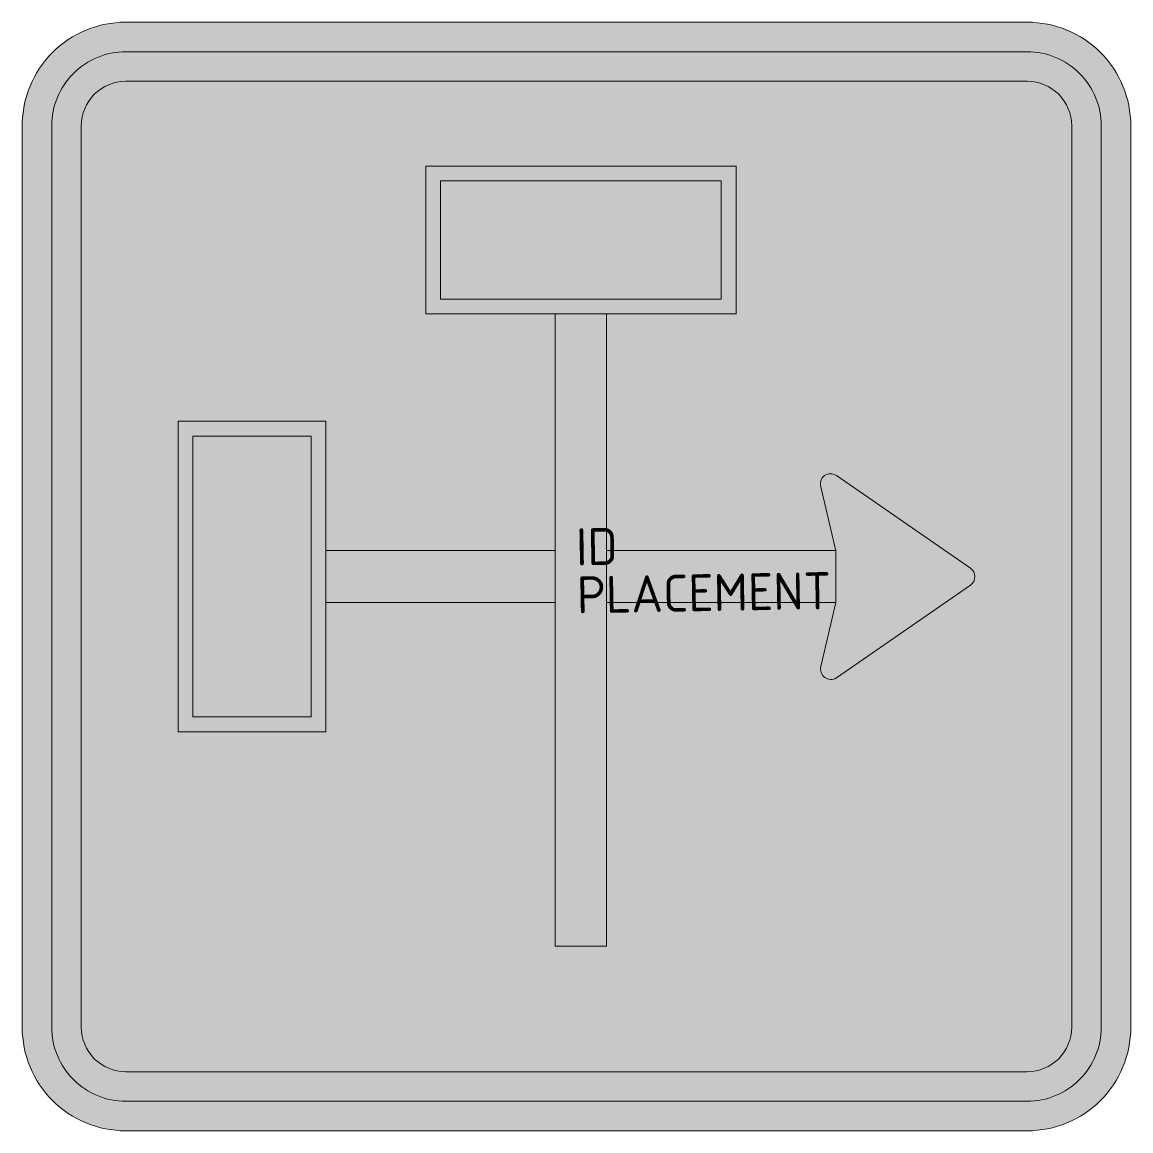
# Model space of a CAD drawing. Extents: x -3.75 to 3.75, y -3.75 to 3.75.
import ezdxf
from ezdxf.enums import TextEntityAlignment as Align

# ---------------------------------------------------------------- set-up
doc = ezdxf.new("R2010")
doc.units = 0
doc.styles.add('NLCS-ISO', font='NLCS-ISO.ttf', dxfattribs={"height": 0.25})

msp = doc.modelspace()

# ---------------------------------------------------------------- hatches: boundary and pattern name
at = {"true_color": 0x005b8c}
h = msp.add_hatch(color=146, dxfattribs=at)
h.dxf.hatch_style = 1
edge = h.paths.add_edge_path()
edge.add_line((-3.75, 3.05), (-3.75, -3.05))
edge.add_arc((-3.05, -3.05), 0.7, 180, 270)
edge.add_line((-3.05, -3.75), (0, -3.75))
edge.add_line((0, -3.75), (0, -3.55))
edge.add_line((0, -3.55), (-3.05, -3.55))
edge.add_arc((-3.05, -3.05), 0.5, 180, 270, ccw=False)
edge.add_line((-3.55, -3.05), (-3.55, 3.05))
edge.add_arc((-3.05, 3.05), 0.5, 90, 180, ccw=False)
edge.add_line((-3.05, 3.55), (0, 3.55))
edge.add_line((0, 3.55), (0, 3.75))
edge.add_line((0, 3.75), (-3.05, 3.75))
edge.add_arc((-3.05, 3.05), 0.7, 90, 180)
h = msp.add_hatch(color=146, dxfattribs=at)
h.dxf.hatch_style = 1
edge = h.paths.add_edge_path()
edge.add_line((3.75, 3.05), (3.75, -3.05))
edge.add_arc((3.05, -3.05), 0.7, 270, 360, ccw=False)
edge.add_line((3.05, -3.75), (0, -3.75))
edge.add_line((0, -3.75), (0, -3.55))
edge.add_line((0, -3.55), (3.05, -3.55))
edge.add_arc((3.05, -3.05), 0.5, 270, 360)
edge.add_line((3.55, -3.05), (3.55, 3.05))
edge.add_arc((3.05, 3.05), 0.5, 360, 450)
edge.add_line((3.05, 3.55), (0, 3.55))
edge.add_line((0, 3.55), (0, 3.75))
edge.add_line((0, 3.75), (3.05, 3.75))
edge.add_arc((3.05, 3.05), 0.7, 360, 450, ccw=False)
at = {"true_color": 0xf1f0ea}
h = msp.add_hatch(color=7, dxfattribs=at)
h.dxf.hatch_style = 1
edge = h.paths.add_edge_path()
edge.add_arc((-3.05, -3.05), 0.3, 180, 270, ccw=False)
edge.add_line((-3.35, -3.05), (-3.35, 3.05))
edge.add_arc((-3.05, 3.05), 0.3, 90, 180, ccw=False)
edge.add_line((-3.05, 3.35), (0, 3.35))
edge.add_line((0, 3.35), (0, 3.55))
edge.add_line((0, 3.55), (-3.05, 3.55))
edge.add_arc((-3.05, 3.05), 0.5, 90, 180)
edge.add_line((-3.55, 3.05), (-3.55, -3.05))
edge.add_arc((-3.05, -3.05), 0.5, 180, 270)
edge.add_line((-3.05, -3.55), (0, -3.55))
edge.add_line((0, -3.55), (0, -3.35))
edge.add_line((0, -3.35), (-3.05, -3.35))
h = msp.add_hatch(color=7, dxfattribs=at)
h.dxf.hatch_style = 1
edge = h.paths.add_edge_path()
edge.add_arc((3.05, -3.05), 0.3, 270, 360)
edge.add_line((3.35, -3.05), (3.35, 3.05))
edge.add_arc((3.05, 3.05), 0.3, 360, 450)
edge.add_line((3.05, 3.35), (0, 3.35))
edge.add_line((0, 3.35), (0, 3.55))
edge.add_line((0, 3.55), (3.05, 3.55))
edge.add_arc((3.05, 3.05), 0.5, 360, 450, ccw=False)
edge.add_line((3.55, 3.05), (3.55, -3.05))
edge.add_arc((3.05, -3.05), 0.5, 270, 360, ccw=False)
edge.add_line((3.05, -3.55), (0, -3.55))
edge.add_line((0, -3.55), (0, -3.35))
edge.add_line((0, -3.35), (3.05, -3.35))
at = {"true_color": 0x005b8c}
h = msp.add_hatch(color=146, dxfattribs=at)
h.dxf.hatch_style = 1
h.paths.add_polyline_path([(3.35, 3.05, 0.414214), (3.05, 3.35), (-3.05, 3.35, 0.414214), (-3.35, 3.05), (-3.35, -3.05, 0.414214), (-3.05, -3.35), (3.05, -3.35, 0.414214), (3.35, -3.05)])
h.paths.add_polyline_path([(1.6528, -0.6096), (1.7548, -0.175), (0.2039, -0.175), (0.2039, -2.5), (-0.1444, -2.5), (-0.1444, -0.175), (-1.6952, -0.175), (-1.6952, -1.05), (-2.6952, -1.05), (-2.6952, 1.05), (-1.6952, 1.05), (-1.6952, 0.175), (-0.1444, 0.175), (-0.1444, 1.7762), (-1.0202, 1.7762), (-1.0202, 2.7762), (1.0798, 2.7762), (1.0798, 1.7762), (0.2039, 1.7762), (0.2039, 0.175), (1.7544, 0.175), (1.6528, 0.6064, -0.710653), (1.7579, 0.6833), (2.6647, 0.0573, -0.524811), (2.6648, -0.0589), (1.7657, -0.6811, -0.711502)], flags=16)
h.paths.add_polyline_path([(-1.7952, -0.95), (-2.5952, -0.95), (-2.5952, 0.95), (-1.7952, 0.95)], flags=0)
h.paths.add_polyline_path([(0.9798, 1.8762), (-0.9202, 1.8762), (-0.9202, 2.6762), (0.9798, 2.6762)], flags=0)
at = {"true_color": 0xf1f0ea}
h = msp.add_hatch(color=7, dxfattribs=at)
h.dxf.hatch_style = 1
h.paths.add_polyline_path([(0.0298, 2.7762), (-1.0202, 2.7762), (-1.0202, 1.7762), (0.0298, 1.7762), (0.0298, 1.8762), (-0.9202, 1.8762), (-0.9202, 2.6762), (0.0298, 2.6762)])
h = msp.add_hatch(color=7, dxfattribs=at)
h.dxf.hatch_style = 1
h.paths.add_polyline_path([(1.0798, 2.7762), (0.0298, 2.7762), (0.0298, 2.6762), (0.9798, 2.6762), (0.9798, 1.8762), (0.0298, 1.8762), (0.0298, 1.7762), (1.0798, 1.7762)])
at = {"true_color": 0xbb1e10}
h = msp.add_hatch(color=22, dxfattribs=at)
h.dxf.hatch_style = 1
h.paths.add_polyline_path([(-0.9202, 1.8762), (0.9798, 1.8762), (0.9798, 2.6762), (-0.9202, 2.6762)])
at = {"true_color": 0xf1f0ea}
h = msp.add_hatch(color=7, dxfattribs=at)
h.dxf.hatch_style = 1
h.paths.add_polyline_path([(0.2039, 1.7762), (-0.1444, 1.7762), (-0.1444, -2.5), (0.2039, -2.5)])
h = msp.add_hatch(color=7, dxfattribs=at)
h.dxf.hatch_style = 1
h.paths.add_polyline_path([(-2.6952, 0), (-2.6952, 1.05), (-1.6952, 1.05), (-1.6952, 0), (-1.7952, 0), (-1.7952, 0.95), (-2.5952, 0.95), (-2.5952, 0)])
at = {"true_color": 0xbb1e10}
h = msp.add_hatch(color=22, dxfattribs=at)
h.dxf.hatch_style = 1
h.paths.add_polyline_path([(-1.7952, 0.95), (-1.7952, -0.95), (-2.5952, -0.95), (-2.5952, 0.95)])
at = {"true_color": 0xf1f0ea}
h = msp.add_hatch(color=7, dxfattribs=at)
h.dxf.hatch_style = 1
h.paths.add_polyline_path([(1.7548, 0.175), (1.7544, 0.175), (1.6528, 0.6064, -0.710653), (1.7579, 0.6833), (2.6648, 0.0572, -0.524067), (2.6648, -0.0589), (1.7579, -0.6865, -0.662219), (1.6528, -0.6096), (1.7548, -0.175)])
h = msp.add_hatch(color=7, dxfattribs=at)
h.dxf.hatch_style = 1
h.paths.add_polyline_path([(-1.6952, 0.175), (-0.1444, 0.175), (-0.1444, -0.175), (-1.6952, -0.175)])
h = msp.add_hatch(color=7, dxfattribs=at)
h.dxf.hatch_style = 1
h.paths.add_polyline_path([(0.2039, 0.175), (1.7548, 0.175), (1.7548, -0.175), (0.2039, -0.175)])
h = msp.add_hatch(color=7, dxfattribs=at)
h.dxf.hatch_style = 1
h.paths.add_polyline_path([(-2.6952, -1.05), (-2.6952, 0), (-2.5952, 0), (-2.5952, -0.95), (-1.7952, -0.95), (-1.7952, 0), (-1.6952, 0), (-1.6952, -1.05)])

# ---------------------------------------------------------------- linework, layer by layer
at = {"color": 146, "lineweight": 0, "true_color": 0x005b8c}
msp.add_lwpolyline([(-3.05, -3.75), (3.05, -3.75, 0.414214), (3.75, -3.05), (3.75, 3.05, 0.414214), (3.05, 3.75), (-3.05, 3.75, 0.414214), (-3.75, 3.05), (-3.75, -3.05, 0.414214)], format="xyb", close=True, dxfattribs=at)
at = {"color": 7, "lineweight": 0, "true_color": 0xf1f0ea}
for points in [[(-3.05, -3.55), (3.05, -3.55, 0.414214), (3.55, -3.05), (3.55, 3.05, 0.414214), (3.05, 3.55), (-3.05, 3.55, 0.414214), (-3.55, 3.05), (-3.55, -3.05, 0.414214)], [(-3.05, -3.35), (3.05, -3.35, 0.414214), (3.35, -3.05), (3.35, 3.05, 0.414214), (3.05, 3.35), (-3.05, 3.35, 0.414214), (-3.35, 3.05), (-3.35, -3.05, 0.414214)]]:
    msp.add_lwpolyline(points, format="xyb", close=True, dxfattribs=at)
for points in [[(-1.0202, 1.7762), (1.0798, 1.7762), (1.0798, 2.7762), (-1.0202, 2.7762)], [(-0.9202, 1.8762), (0.9798, 1.8762), (0.9798, 2.6762), (-0.9202, 2.6762)], [(-1.6952, 1.05), (-1.6952, -1.05), (-2.6952, -1.05), (-2.6952, 1.05)], [(-1.7952, 0.95), (-1.7952, -0.95), (-2.5952, -0.95), (-2.5952, 0.95)], [(-0.1444, -0.175), (-1.6952, -0.175), (-1.6952, 0.175), (-0.1444, 0.175)], [(1.7548, -0.175), (0.2039, -0.175), (0.2039, 0.175), (1.7548, 0.175)]]:
    msp.add_lwpolyline(points, close=True, dxfattribs=at)
msp.add_lwpolyline([(-0.1444, 1.7762), (-0.1444, -2.5), (0.2039, -2.5), (0.2039, 1.7762)], dxfattribs=at)
msp.add_lwpolyline([(1.7548, -0.175), (1.6528, -0.6096, 0.662219), (1.7579, -0.6865), (2.6648, -0.0589, 0.524067), (2.6648, 0.0572), (1.7579, 0.6833, 0.710653), (1.6528, 0.6064), (1.7548, 0.1733)], format="xyb", dxfattribs=at)

# ---------------------------------------------------------------- texts
at = {"style": 'NLCS-ISO'}
msp.add_attdef('ID', text='', height=0.25, rotation=1, dxfattribs=at).set_placement((0, 0), align=Align.BOTTOM_LEFT)
msp.add_attdef('PLACEMENT', text='', height=0.25, rotation=1, dxfattribs=at).set_placement((0, 0), align=Align.TOP_LEFT)

doc.saveas('drawing.dxf')
